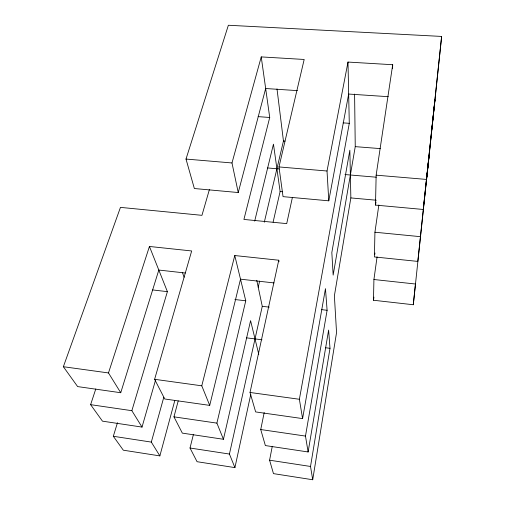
<?xml version="1.0" encoding="UTF-8"?>
<svg xmlns="http://www.w3.org/2000/svg" width="505" height="505" viewBox="0 0 505 505"><rect width="100%" height="100%" fill="white"/><g stroke="black" fill="none" stroke-linecap="round" stroke-linejoin="round"><path stroke-width="0.76" d="M426.372 181.472L428.991 156.506L413.292 304.749L373.485 300.248L373.921 279.517L377.071 256.919M378.851 204.973L374.931 232.231L374.407 256.931L417.818 261.413L434.938 99.807L431.832 129.381M441.635 36.436L423.247 209.468L375.505 205.099L376.143 175.166L392.701 64.722L347.995 62.064L327.019 171.006L328.78 200.826L283.034 196.641L278.981 166.934L304.18 59.464L261.236 56.907L231.984 162.957L238.234 192.538L194.356 188.523L186.004 159.062L228.367 25.25L441.635 36.436L426.984 176.068M392.543 68.642L392.701 64.722M413.292 304.749L415.457 284.018L373.921 279.517M373.485 300.248L373.908 297.123M374.735 254.596L374.956 253.037M375.505 205.099L375.966 201.987M272.283 446.294L269.588 460.2L273.47 473.627L312.715 479.75L336.551 332.593L334.379 295.823L350.855 197.922L349.851 150.212L331.829 252.532L333.161 275.099L355.249 146.639L354.592 94.063M312.715 479.75L310.518 466.462L330.005 348.305L328.616 330.087L308.113 451.969L265.365 445.562L260.731 429.54L264.191 412.585M308.113 451.969L305.481 436.08L327.107 310.285L325.466 288.671L302.583 418.601L255.644 411.922L250.025 392.467L278.76 260.22L234.768 255.543L201.779 385.814L209.714 405.389L164.756 398.988L154.612 379.305L191.673 250.96L149.436 246.465L108.487 372.942L120.739 392.726L77.637 386.59L63.365 366.718L120.461 207.378L201.956 215.332L209.386 189.596M302.583 418.601L299.377 399.272L349.283 123.321L347.995 62.064M328.78 200.826L348.665 94.05L388.276 96.689M292.401 197.417L286.714 223.614L243.915 219.435L269.727 117.482L261.236 56.907M193.453 434.287L190.013 448.017L197.064 461.703L234.92 467.611L250.777 394.355M234.92 467.611L229.428 454.052L262.265 306.32L256.767 280.3M178.214 400.913L173.954 416.846L182.337 433.126L223.444 439.281L250.581 320.631L258.768 354.327M258.225 287.206L259.627 281.083M273.104 222.143L280.111 191.528L273.464 144.14L254.678 221.121M223.444 439.281L216.898 423.127L245.765 300.791L234.768 255.543M264.304 222.2L283.457 141.002L277.005 88.93M209.714 405.389L240.513 279.177L274 282.92M238.234 192.538L265.668 88.514L297.464 90.635M117.482 422.704L113.322 436.282L123.315 450.195L159.864 455.895L174.793 400.585M159.864 455.895L151.317 442.096L163.778 397.34M95.786 388.951L90.616 404.663L102.464 421.157L142.019 427.085L155.502 380.252M142.019 427.085L131.868 410.691L167.395 291.65L149.436 246.465M120.739 392.726L158.81 270.049L185.259 273.003M258.118 116.63L269.727 117.482M343.11 122.866L349.283 123.321M283.457 141.002L285.009 141.122M355.249 146.639L380.297 148.609M186.004 159.062L231.984 162.957M278.981 166.934L327.019 171.006M376.143 175.166L426.39 179.42M267.574 167.944L279.24 168.941M344.972 174.541L376.269 177.205M280.111 191.528L282.447 191.736M350.855 197.922L376.307 200.22M374.931 232.231L420.406 236.668M152.617 289.927L167.395 291.65M234.907 299.528L245.765 300.791M321.685 309.647L327.107 310.285M262.265 306.32L269.216 307.135M246.472 337.839L261.988 339.783M325.372 347.724L330.005 348.305M63.365 366.718L108.487 372.942M154.612 379.305L201.779 385.814M250.025 392.467L299.377 399.272M90.616 404.663L131.868 410.691M173.954 416.846L216.898 423.127M260.731 429.54L305.481 436.08M113.322 436.282L151.317 442.096M190.013 448.017L229.428 454.052M269.588 460.2L310.518 466.462M182.532 272.807L184.104 277.251M278.76 260.22L279 261.748"/></g></svg>
